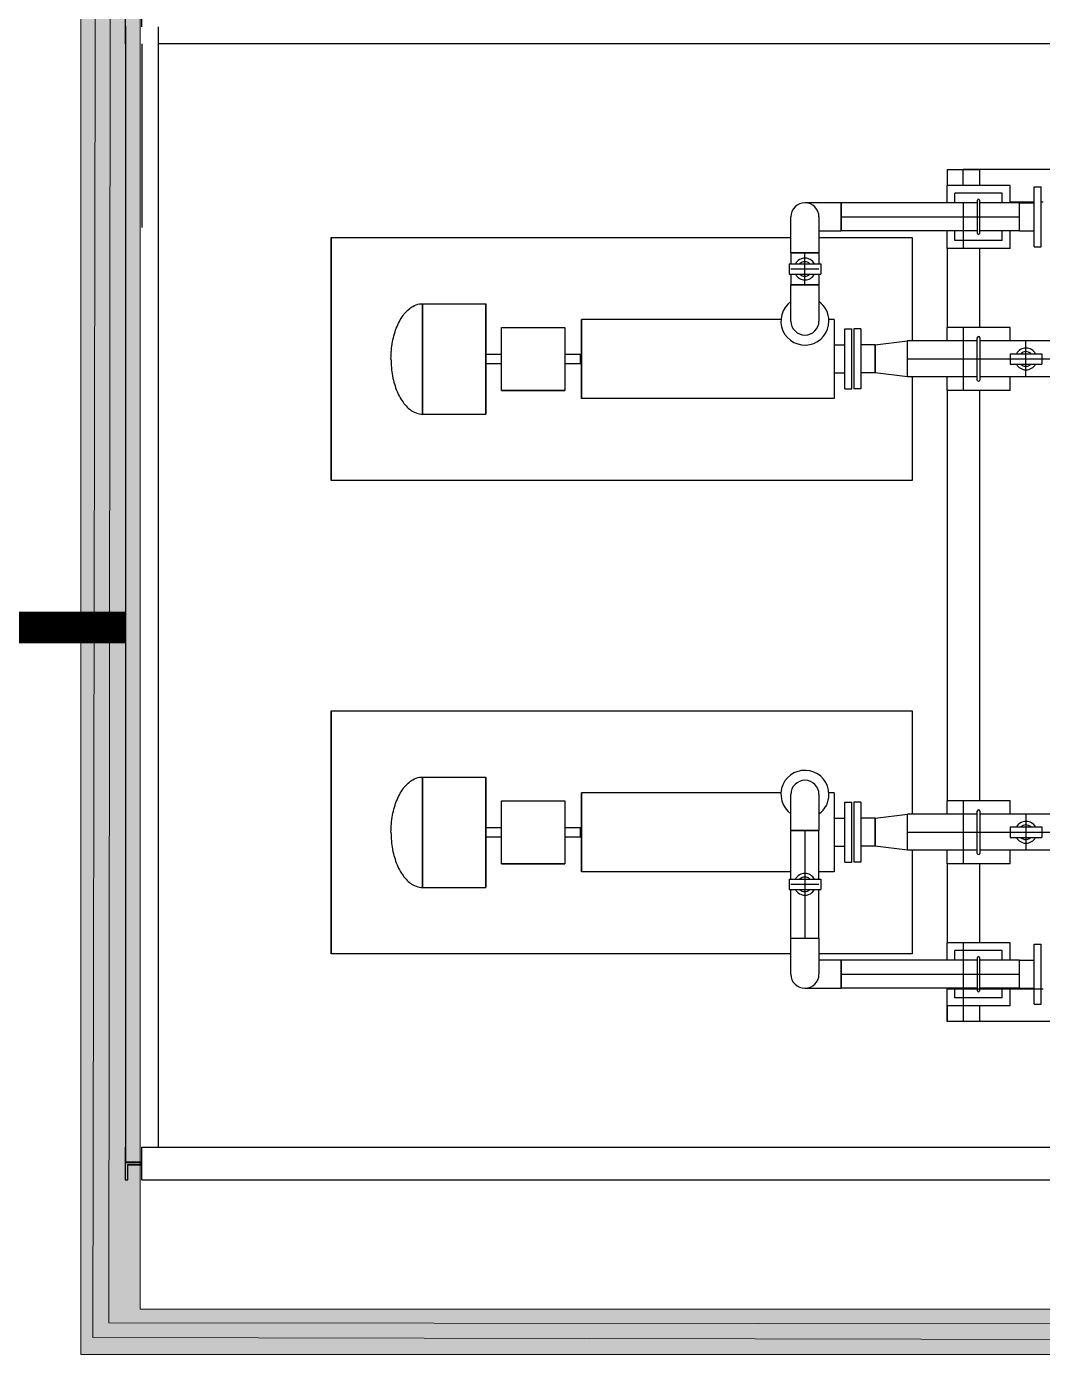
# Model space of a CAD drawing. Header units: inches. Extents: x 517790 to 538444, y 301815 to 302461.
# Drawn here: x 517826.193 to 517829.23, y 302332.522 to 302336.494 of the extents above; entities that cross this region are included whole.
import ezdxf

# ---------------------------------------------------------------- set-up
doc = ezdxf.new("R2010")
doc.units = ezdxf.units.IN
doc.header["$MEASUREMENT"] = 0
for name, color, linetype in [('电气-接地设计-接地线', 3, '接地线'), ('硅胶总平面底图 工艺装置区', 253, 'Continuous'), ('硅胶总平面底图0804', 253, 'Continuous')]:
    doc.layers.add(name, color=color, linetype=linetype)
doc.styles.add('EESLTYPE', font='TXT.shx')
doc.linetypes.add('接地线', pattern='A,500,["/",EESLTYPE,S=200,R=0,X=0,Y=-100],-200,60,-200', length=960)
doc.linetypes.add('组180_接地线', pattern='A,500,["/",EESLTYPE,S=200,R=-180,X=0,Y=100],-200,60,-200', length=960)

msp = doc.modelspace()

# ---------------------------------------------------------------- hatches: boundary and pattern name
at = {"lineweight": 0, "ltscale": 10}
h = msp.add_hatch(color=9, dxfattribs=at)
h.dxf.hatch_style = 1
h.paths.add_polyline_path([(517831.4061, 302332.5218), (517831.4061, 302337.5721), (517826.3557, 302337.5721), (517826.3557, 302332.5218)])
h.paths.add_polyline_path([(517829.0366, 302335.9748), (517829.0366, 302335.9691), (517829.0394, 302335.972, 2.414214)], flags=0)
h.paths.add_polyline_path([(517829.1338, 302335.5944), (517829.0432, 302335.5944), (517829.0432, 302335.554), (517829.1338, 302335.554)], flags=0)
h.paths.add_polyline_path([(517830.3516, 302335.9319, -0.999942), (517830.3516, 302335.9177), (517830.361, 302335.9177), (517830.361, 302335.9248), (517830.3445, 302335.9248), (517830.3445, 302335.9248, -0.414275), (517830.3516, 302335.9319), (517830.2405, 302335.9668), (517830.2222, 302335.9668), (517830.2222, 302335.9319), (517830.361, 302335.9319), (517830.361, 302335.9668)], flags=0)
h.paths.add_polyline_path([(517827.566, 302335.6652), (517827.566, 302335.3348), (517827.3772, 302335.3348), (517827.3772, 302335.6652)], flags=0)
h.paths.add_polyline_path([(517827.802, 302335.5944), (517827.802, 302335.5142), (517827.8492, 302335.5142), (517827.8492, 302335.4056), (517827.566, 302335.4056), (517827.566, 302335.5944)], flags=0)
h.paths.add_polyline_path([(517827.802, 302335.5944), (517827.802, 302335.4056), (517827.6132, 302335.4056), (517827.6132, 302335.5944)], flags=0)
h.paths.add_polyline_path([(517826.4891, 302333.0963), (517826.5345, 302333.0963), (517826.5378, 302333.0895), (517826.5345, 302333.0895), (517826.5345, 302333.0894), (517826.4962, 302333.0522), (517826.4962, 302333.0441), (517826.4879, 302333.0441), (517826.4879, 302333.1415), (517826.4891, 302336.4425), (517826.4879, 302336.4425), (517826.4879, 302336.5399), (517826.4962, 302336.5399), (517826.5378, 302336.4953), (517826.4891, 302336.4953)], flags=0)
h.paths.add_polyline_path([(517830.2222, 302335.8748, 0.055978), (517830.2167, 302335.9739, -1.184338), (517830.2222, 302335.9748, -0.056513), (517830.2166, 302335.8748, 1)], flags=0)
h.paths.add_polyline_path([(517829.1338, 302335.5157), (517829.181, 302335.5157), (517829.2282, 302335.5157), (517829.2282, 302335.4843), (517829.181, 302335.4843), (517829.1338, 302335.4843)], flags=0)
edge = h.paths.add_edge_path(flags=0)
edge.add_ellipse((517829.4114, 302335.3419), major_axis=(0.0327, -0.0462), ratio=0.5, start_angle=305.2644, end_angle=420, ccw=False)
edge.add_ellipse((517829.4081, 302335.3301), major_axis=(0.0311, -0.044), ratio=0.5, start_angle=317.0715, end_angle=385.2493, ccw=False)
edge.add_line((517829.5092, 302335.3763), (517829.4478, 302335.3329))
h.paths.add_polyline_path([(517830.3566, 302335.5071), (517830.3566, 302335.5071), (517830.3566, 302335.554), (517830.3566, 302335.554)], flags=0)
h.paths.add_polyline_path([(517830.3566, 302335.4461), (517830.3566, 302335.4461), (517830.3566, 302335.4929), (517830.3566, 302335.4929)], flags=0)
h.paths.add_polyline_path([(517830.9702, 302335.5), (517830.9702, 302335.554), (517830.7386, 302335.8169), (517830.7386, 302335.5)], flags=0)
h.paths.add_polyline_path([(517828.5622, 302334.1973), (517828.5622, 302334.1973), (517828.5622, 302334.0894), (517828.4782, 302334.0894), (517828.4782, 302334.1973, -1)], flags=0)
edge = h.paths.add_edge_path(flags=0)
edge.add_ellipse((517829.4114, 302334.2421), major_axis=(-0.0327, -0.0462), ratio=0.5, start_angle=359.9978, end_angle=414.7356, ccw=False)
edge.add_line((517829.4753, 302334.2317), (517829.6078, 302334.138))
edge.add_line((517829.6078, 302334.138), (517829.8014, 302334.138))
edge.add_line((517829.8014, 302334.138), (517829.8014, 302334.1919))
edge.add_line((517829.8014, 302334.1919), (517829.8224, 302334.1919))
edge.add_line((517829.8224, 302334.1919), (517829.8224, 302333.9761))
edge.add_line((517829.8224, 302333.9761), (517829.8014, 302333.9761))
edge.add_line((517829.8014, 302333.9761), (517829.6336, 302334.0301))
edge.add_line((517829.6336, 302334.0301), (517829.4215, 302334.0301))
edge.add_line((517829.4215, 302334.0301), (517829.4215, 302333.9761))
edge.add_line((517829.4215, 302333.9761), (517829.4005, 302333.9761))
edge.add_line((517829.4005, 302333.9761), (517829.4005, 302334.197))
edge.add_ellipse((517829.4114, 302334.2421), major_axis=(-0.0327, -0.0462), ratio=0.5, start_angle=359.9978, end_angle=414.7356, ccw=False)
edge.add_ellipse((517829.3547, 302334.2917), major_axis=(0.0311, 0.044), ratio=0.5, start_angle=0, end_angle=180, ccw=False)
edge.add_ellipse((517829.4114, 302334.2421), major_axis=(-0.0327, -0.0462), ratio=0.5, start_angle=120, end_angle=359.9978, ccw=False)
edge.add_ellipse((517829.3547, 302334.2917), major_axis=(0.0311, 0.044), ratio=0.5, start_angle=0, end_angle=180, ccw=False)
edge.add_ellipse((517829.4114, 302334.2421), major_axis=(-0.0327, -0.0462), ratio=0.5, start_angle=120, end_angle=359.9978, ccw=False)
edge.add_line((517829.4192, 302334.3122), (517829.5102, 302334.2478))
h.paths.add_polyline_path([(517827.566, 302334.2492), (517827.566, 302333.9188), (517827.3772, 302333.9188), (517827.3772, 302334.2492)], flags=0)
h.paths.add_polyline_path([(517827.566, 302334.1784), (517827.802, 302334.1784), (517827.802, 302334.0982), (517827.8492, 302334.0982), (517827.8492, 302333.9896), (517827.566, 302333.9896)], flags=0)
h.paths.add_polyline_path([(517827.802, 302334.1784), (517827.802, 302333.9896), (517827.6132, 302333.9896), (517827.6132, 302334.1784)], flags=0)
h.paths.add_polyline_path([(517831.0453, 302335.3041), (517831.0396, 302335.3041), (517831.0396, 302335.369), (517831.0453, 302335.369)], flags=0)
h.paths.add_polyline_path([(517829.0422, 302333.7536), (517829.0422, 302333.7012), (517829.0424, 302333.7012), (517829.0424, 302333.7536)], flags=0)
h.paths.add_polyline_path([(517829.1338, 302334.0997), (517829.181, 302334.0997), (517829.2282, 302334.0997), (517829.2282, 302334.0683), (517829.181, 302334.0683), (517829.1338, 302334.0683)], flags=0)
h.paths.add_polyline_path([(517830.8802, 302334.9715), (517831.015, 302334.9715), (517831.015, 302335.0355), (517831.069, 302335.0355), (517831.069, 302334.8908), (517831.1229, 302334.8908), (517831.015, 302334.8908), (517831.015, 302334.9243), (517830.8802, 302334.9243)], flags=0)
h.paths.add_polyline_path([(517830.3566, 302334.0911), (517830.3566, 302334.138)], flags=0)
h.paths.add_polyline_path([(517830.3566, 302334.0301), (517830.3566, 302334.0301), (517830.3566, 302334.0769), (517830.3566, 302334.0769)], flags=0)
h.paths.add_polyline_path([(517831.0619, 302334.3656, 1), (517831.0761, 302334.3656, 3.191676), (517831.0569, 302334.3414, 0.57327)], flags=0)
h.paths.add_polyline_path([(517830.2194, 302333.7064), (517830.2194, 302333.615), (517830.2166, 302333.6092), (517830.2166, 302333.7092), (517830.2194, 302333.7536), (517830.2194, 302333.7064, 2.414214), (517830.2166, 302333.7092), (517830.2166, 302333.6592), (517830.2194, 302333.6592), (517830.2194, 302333.7121, 1)], flags=0)
h.paths.add_polyline_path([(517831.298, 302332.6116), (517831.3025, 302337.4702), (517826.444, 302337.4747), (517826.4395, 302332.6162)], flags=16)
h.paths.add_polyline_path([(517829.4005, 302335.6079), (517829.4215, 302335.6079), (517829.6365, 302335.554), (517829.8014, 302335.554), (517829.8014, 302335.6079), (517829.8224, 302335.6079), (517829.8224, 302335.3921), (517829.8014, 302335.3921), (517829.6336, 302335.4461), (517829.4215, 302335.4461), (517829.4215, 302335.3921), (517829.4005, 302335.3921)], flags=0)
at = {"ltscale": 10, "true_color": 0xb87333}
h = msp.add_hatch(color=35, dxfattribs=at)
h.dxf.hatch_style = 1
h.paths.add_polyline_path([(517831.3513, 302337.5143), (517826.3998, 302337.5234), (517826.3908, 302332.572), (517831.3422, 302332.5629), (517831.3493, 302336.4425), (517831.3016, 302336.4425), (517831.298, 302332.6116), (517826.4395, 302332.6162), (517826.444, 302337.4747), (517831.3025, 302337.4702), (517831.3017, 302336.5399), (517831.3495, 302336.5399)])
h = msp.add_hatch(color=9)
h.dxf.hatch_style = 1
h.paths.add_polyline_path([(517830.9798, 302337.4705), (517826.444, 302337.4747), (517826.4414, 302334.6964), (517826.4891, 302334.6964), (517826.4891, 302336.4425), (517826.4879, 302336.4425), (517826.4879, 302336.5399), (517826.4962, 302336.5399), (517826.4962, 302336.4953), (517826.5323, 302336.4953), (517826.5323, 302337.3773), (517830.9798, 302337.3773)], flags=17)
h.paths.add_polyline_path([(517831.0638, 302337.4704), (517831.0218, 302337.4704), (517831.0218, 302337.3773), (517831.0638, 302337.3773)], flags=17)
h.paths.add_polyline_path([(517831.0218, 302337.4704), (517830.9798, 302337.4705), (517830.9798, 302337.3773), (517831.0218, 302337.3773)], flags=17)
h.paths.add_polyline_path([(517831.1686, 302337.4703), (517831.0638, 302337.4704), (517831.0638, 302337.3773), (517831.1686, 302337.3773)], flags=17)
h.paths.add_polyline_path([(517831.2106, 302337.4702), (517831.1686, 302337.4703), (517831.1686, 302337.3773), (517831.2106, 302337.3773)], flags=17)
h.paths.add_polyline_path([(517831.2526, 302337.4702), (517831.2106, 302337.4702), (517831.2106, 302337.3773), (517831.2526, 302337.3773)], flags=17)
h.paths.add_polyline_path([(517831.3025, 302337.4702), (517831.2526, 302337.4702), (517831.2526, 302337.3773), (517831.2526, 302336.5399), (517831.2523, 302332.6573), (517826.5323, 302332.6573), (517826.5323, 302337.3773), (517830.9798, 302337.3773), (517830.9798, 302337.4705), (517826.444, 302337.4747), (517826.4395, 302332.6162), (517831.298, 302332.6116)])
h.paths.add_polyline_path([(517831.2526, 302336.0664), (517831.2548, 302336.0664), (517831.2548, 302335.9691), (517831.2548, 302335.6079), (517831.2635, 302335.6079), (517831.2635, 302335.5), (517831.2635, 302335.3921), (517831.2548, 302335.3921), (517831.2548, 302335.3255), (517831.2548, 302335.2686), (517831.2548, 302335.2255), (517831.2548, 302335.2113), (517831.2548, 302334.9715), (517831.2578, 302334.9715), (517831.2578, 302334.9243), (517831.2548, 302334.9243), (517831.2548, 302334.6444), (517831.2578, 302334.6444), (517831.2578, 302334.5972), (517831.2548, 302334.5972), (517831.2548, 302334.5073), (517831.2548, 302334.3727), (517831.2548, 302334.3585), (517831.2548, 302334.1919), (517831.2635, 302334.1919), (517831.2635, 302334.084), (517831.2635, 302333.9761), (517831.2526, 302333.9761)], flags=16)
h = msp.add_hatch(color=9)
h.dxf.hatch_style = 1
h.paths.add_polyline_path([(517826.4891, 302336.4425), (517826.4879, 302336.4425), (517826.4879, 302336.4953), (517826.5323, 302336.4953), (517826.5323, 302337.3773), (517831.2523, 302337.3773), (517831.2523, 302336.4425), (517831.3016, 302336.4425), (517831.3025, 302337.4702), (517826.444, 302337.4747), (517826.4414, 302334.6964), (517826.4891, 302334.6964)])

# ---------------------------------------------------------------- linework, layer by layer
at = {"layer": '电气-接地设计-接地线', "linetype": '组180_接地线', "ltscale": 0.01, "const_width": 0.0944}
msp.add_lwpolyline([(517825.5451, 302334.6964), (517826.4891, 302334.6964)], dxfattribs=at)
at = {"layer": '硅胶总平面底图 工艺装置区', "color": 9, "linetype": 'Continuous', "lineweight": -3}
for p, q in [((517826.4879, 302336.5399), (517826.4879, 302336.4425)), ((517826.5378, 302336.4933), (517826.5378, 302336.5399)), ((517826.4891, 302336.4953), (517826.4891, 302333.097)), ((517826.5865, 302336.4933), (517826.5865, 302333.1415)), ((517826.4879, 302336.4425), (517826.4891, 302336.4425)), ((517826.5378, 302336.4425), (517826.5378, 302335.8927)), ((517832.1531, 302336.4425), (517826.5865, 302336.4425)), ((517828.945, 302336.0664), (517828.945, 302336.0192)), ((517828.945, 302336.0664), (517829.0424, 302336.0664)), ((517829.928, 302336.0664), (517828.9937, 302336.0664)), ((517828.9937, 302336.0192), (517828.9937, 302336.0664)), ((517829.0424, 302336.0664), (517829.0424, 302336.0192)), ((517828.945, 302335.9668), (517828.945, 302336.0192)), ((517829.1338, 302336.0192), (517828.945, 302336.0192)), ((517829.1338, 302335.9668), (517829.1338, 302336.0192)), ((517829.2056, 302335.9248), (517829.2056, 302336.0147)), ((517829.2056, 302336.0147), (517829.2266, 302336.0147)), ((517829.2266, 302335.9248), (517829.2266, 302336.0147)), ((517828.6281, 302335.9668), (517828.5202, 302335.9668)), ((517828.6281, 302335.9248), (517828.6281, 302335.9668)), ((517829.0366, 302335.9668), (517828.6281, 302335.9668)), ((517828.6281, 302335.9668), (517828.6281, 302335.9248)), ((517828.9686, 302335.9668), (517828.9686, 302335.9956)), ((517829.1102, 302335.9956), (517828.9686, 302335.9956)), ((517828.9937, 302335.9691), (517828.9937, 302335.8304)), ((517829.0366, 302335.8748), (517829.0366, 302335.9748)), ((517829.0422, 302335.9748), (517829.0422, 302335.8748)), ((517829.1621, 302335.9668), (517829.0422, 302335.9668)), ((517829.1102, 302335.9668), (517829.1102, 302335.9956)), ((517829.2056, 302335.9691), (517829.1338, 302335.9691)), ((517829.1621, 302335.9248), (517829.1621, 302335.9668)), ((517829.1621, 302335.9668), (517829.2056, 302335.9668)), ((517829.1621, 302335.9248), (517829.1621, 302335.9668)), ((517829.2323, 302335.9691), (517829.2266, 302335.9691)), ((517828.4782, 302335.8169), (517828.4782, 302335.9248)), ((517828.5622, 302335.9248), (517828.5622, 302335.8169)), ((517828.6281, 302335.9248), (517829.0366, 302335.9248)), ((517828.6281, 302335.8828), (517828.6281, 302335.9248)), ((517828.6281, 302335.9248), (517828.6281, 302335.8828)), ((517829.0366, 302335.9248), (517829.0422, 302335.9248)), ((517829.0422, 302335.9248), (517829.1621, 302335.9248)), ((517829.1621, 302335.8828), (517829.1621, 302335.9248)), ((517829.1621, 302335.8828), (517829.1621, 302335.9248)), ((517829.2056, 302335.8349), (517829.2056, 302335.9248)), ((517829.2266, 302335.8349), (517829.2266, 302335.9248)), ((517828.5622, 302335.8828), (517828.6281, 302335.8828)), ((517829.0366, 302335.8828), (517828.6281, 302335.8828)), ((517828.945, 302335.8304), (517828.945, 302335.8828)), ((517828.9686, 302335.854), (517828.9686, 302335.8828)), ((517829.1621, 302335.8828), (517829.0422, 302335.8828)), ((517829.1102, 302335.854), (517829.1102, 302335.8828)), ((517829.1338, 302335.8304), (517829.1338, 302335.8828)), ((517829.1621, 302335.8828), (517829.2056, 302335.8828)), ((517827.1042, 302335.1366), (517827.1042, 302335.8634)), ((517827.1042, 302335.8634), (517827.1042, 302335.1366)), ((517827.1042, 302335.8634), (517828.4782, 302335.8634)), ((517827.1042, 302335.8634), (517828.4782, 302335.8634)), ((517828.5622, 302335.8634), (517828.8412, 302335.8634)), ((517828.5622, 302335.8634), (517828.8412, 302335.8634)), ((517828.8412, 302335.8634), (517828.8412, 302335.554)), ((517828.8412, 302335.8634), (517828.8412, 302335.554)), ((517829.1102, 302335.854), (517828.9686, 302335.854)), ((517828.4782, 302335.8169), (517828.5622, 302335.8169)), ((517828.5622, 302335.8169), (517828.4782, 302335.8169)), ((517828.4782, 302335.8169), (517828.4782, 302335.7848)), ((517828.5202, 302335.8016), (517828.5202, 302335.8169)), ((517828.5202, 302335.769), (517828.5202, 302335.8016)), ((517828.5622, 302335.8169), (517828.5622, 302335.7848)), ((517828.945, 302335.8304), (517828.945, 302335.5944)), ((517829.1338, 302335.8304), (517828.945, 302335.8304)), ((517829.0424, 302335.8304), (517829.0424, 302335.5944)), ((517829.2056, 302335.8349), (517829.2266, 302335.8349)), ((517828.473, 302335.7848), (517828.5202, 302335.7848)), ((517828.473, 302335.7848), (517828.473, 302335.7533)), ((517828.5622, 302335.769), (517828.4782, 302335.769)), ((517828.5202, 302335.7848), (517828.5674, 302335.7848)), ((517828.5202, 302335.7365), (517828.5202, 302335.769)), ((517828.5674, 302335.7848), (517828.5674, 302335.7533)), ((517828.473, 302335.7533), (517828.5202, 302335.7533)), ((517828.4782, 302335.7533), (517828.4782, 302335.7212)), ((517828.4782, 302335.7212), (517828.5622, 302335.7212)), ((517828.4782, 302335.6133), (517828.4782, 302335.7212)), ((517828.5622, 302335.7212), (517828.4782, 302335.7212)), ((517828.5202, 302335.7533), (517828.5674, 302335.7533)), ((517828.5202, 302335.7212), (517828.5202, 302335.7365)), ((517828.5622, 302335.7533), (517828.5622, 302335.7212)), ((517828.5622, 302335.7212), (517828.5622, 302335.6133)), ((517827.377, 302335.6652), (517827.377, 302335.3348)), ((517827.377, 302335.6652), (517827.377, 302335.3348)), ((517827.3772, 302335.3348), (517827.3772, 302335.6652)), ((517827.3772, 302335.3348), (517827.3772, 302335.6652)), ((517827.3772, 302335.6652), (517827.566, 302335.6652)), ((517827.566, 302335.6652), (517827.566, 302335.3348)), ((517827.566, 302335.3348), (517827.566, 302335.6652)), ((517827.852, 302335.382), (517827.852, 302335.618)), ((517827.852, 302335.618), (517827.852, 302335.382)), ((517828.4484, 302335.618), (517827.852, 302335.618)), ((517828.6072, 302335.618), (517828.592, 302335.618)), ((517828.6072, 302335.618), (517828.6072, 302335.382)), ((517828.6072, 302335.618), (517828.6072, 302335.382)), ((517827.6132, 302335.5944), (517827.802, 302335.5944)), ((517827.6132, 302335.5944), (517827.802, 302335.5944)), ((517827.6132, 302335.4056), (517827.6132, 302335.5944)), ((517827.6132, 302335.4056), (517827.6132, 302335.5944)), ((517827.802, 302335.5944), (517827.802, 302335.4056)), ((517827.802, 302335.5944), (517827.802, 302335.4056)), ((517828.6393, 302335.5), (517828.6393, 302335.5899)), ((517828.6393, 302335.5899), (517828.6604, 302335.5899)), ((517828.6604, 302335.5), (517828.6604, 302335.5899)), ((517828.666, 302335.5899), (517828.666, 302335.5)), ((517828.687, 302335.5899), (517828.666, 302335.5899)), ((517828.687, 302335.5899), (517828.687, 302335.5)), ((517828.945, 302335.554), (517828.945, 302335.5944)), ((517829.1338, 302335.5944), (517828.945, 302335.5944)), ((517828.9937, 302335.5944), (517828.9937, 302335.4056)), ((517829.0356, 302335.4368), (517829.0356, 302335.5633)), ((517829.0432, 302335.5633), (517829.0432, 302335.4368)), ((517829.1338, 302335.554), (517829.1338, 302335.5944)), ((517828.6072, 302335.542), (517828.6393, 302335.542)), ((517828.7305, 302335.542), (517828.687, 302335.542)), ((517828.7305, 302335.542), (517828.8264, 302335.554)), ((517828.7305, 302335.458), (517828.7305, 302335.542)), ((517828.7305, 302335.542), (517828.7305, 302335.5)), ((517828.8264, 302335.4461), (517828.8264, 302335.554)), ((517828.8264, 302335.4461), (517828.8264, 302335.554)), ((517829.0356, 302335.554), (517828.8264, 302335.554)), ((517829.181, 302335.554), (517829.0432, 302335.554)), ((517829.181, 302335.4461), (517829.181, 302335.554)), ((517829.3244, 302335.554), (517829.181, 302335.554)), ((517827.566, 302335.5142), (517827.6132, 302335.5142)), ((517827.566, 302335.4858), (517827.6132, 302335.4858)), ((517827.802, 302335.5142), (517827.8492, 302335.5142)), ((517827.802, 302335.4858), (517827.8492, 302335.4858)), ((517827.8492, 302335.5142), (517827.8492, 302335.4858)), ((517827.8492, 302335.4858), (517827.8492, 302335.5142)), ((517828.6393, 302335.4101), (517828.6393, 302335.5)), ((517828.6604, 302335.4101), (517828.6604, 302335.5)), ((517828.666, 302335.5), (517828.666, 302335.4101)), ((517828.687, 302335.5), (517828.687, 302335.4101)), ((517828.7305, 302335.5), (517828.7305, 302335.458)), ((517828.8264, 302335.5), (517829.0356, 302335.5)), ((517829.0356, 302335.5), (517829.0432, 302335.5)), ((517829.0432, 302335.5), (517829.1338, 302335.5)), ((517829.1338, 302335.5157), (517829.181, 302335.5157)), ((517829.1338, 302335.5157), (517829.1338, 302335.4843)), ((517829.1338, 302335.5), (517829.181, 302335.5)), ((517829.1338, 302335.4843), (517829.181, 302335.4843)), ((517829.181, 302335.5157), (517829.2282, 302335.5157)), ((517829.181, 302335.5), (517829.2282, 302335.5)), ((517829.181, 302335.4843), (517829.2282, 302335.4843)), ((517829.2282, 302335.5157), (517829.2282, 302335.4843)), ((517829.2282, 302335.5), (517829.3244, 302335.5)), ((517828.6072, 302335.458), (517828.6393, 302335.458)), ((517828.7305, 302335.458), (517828.687, 302335.458)), ((517828.8264, 302335.4461), (517828.7305, 302335.458)), ((517829.0356, 302335.4461), (517828.8264, 302335.4461)), ((517828.8412, 302335.4461), (517828.8412, 302335.1366)), ((517828.8412, 302335.4461), (517828.8412, 302335.1366)), ((517828.945, 302335.4056), (517828.945, 302335.4461)), ((517829.181, 302335.4461), (517829.0432, 302335.4461)), ((517829.1338, 302335.4056), (517829.1338, 302335.4461)), ((517829.3244, 302335.4461), (517829.181, 302335.4461)), ((517827.802, 302335.4056), (517827.6132, 302335.4056)), ((517827.6132, 302335.4056), (517827.802, 302335.4056)), ((517828.6393, 302335.4101), (517828.6604, 302335.4101)), ((517828.687, 302335.4101), (517828.666, 302335.4101)), ((517829.1338, 302335.4056), (517828.945, 302335.4056)), ((517828.945, 302335.4056), (517828.945, 302334.1784)), ((517829.0424, 302335.4056), (517829.0424, 302334.1784)), ((517828.6072, 302335.382), (517827.852, 302335.382)), ((517827.3772, 302335.3348), (517827.566, 302335.3348)), ((517828.8412, 302335.1366), (517827.1042, 302335.1366)), ((517828.8412, 302335.1366), (517827.1042, 302335.1366)), ((517827.1042, 302333.7206), (517827.1042, 302334.4474)), ((517827.1042, 302334.4474), (517827.1042, 302333.7206)), ((517827.1042, 302334.4474), (517828.8412, 302334.4474)), ((517827.1042, 302334.4474), (517828.8412, 302334.4474)), ((517828.8412, 302334.4474), (517828.8412, 302334.138)), ((517828.8412, 302334.4474), (517828.8412, 302334.138)), ((517827.377, 302334.2492), (517827.377, 302333.9188)), ((517827.377, 302334.2492), (517827.377, 302333.9188)), ((517827.3772, 302333.9188), (517827.3772, 302334.2492)), ((517827.3772, 302333.9188), (517827.3772, 302334.2492)), ((517827.3772, 302334.2492), (517827.566, 302334.2492)), ((517827.566, 302334.2492), (517827.566, 302333.9188)), ((517827.566, 302333.9188), (517827.566, 302334.2492)), ((517827.6132, 302334.1784), (517827.802, 302334.1784)), ((517827.6132, 302334.1784), (517827.802, 302334.1784)), ((517827.6132, 302333.9896), (517827.6132, 302334.1784)), ((517827.6132, 302333.9896), (517827.6132, 302334.1784)), ((517827.802, 302334.1784), (517827.802, 302333.9896)), ((517827.802, 302334.1784), (517827.802, 302333.9896)), ((517827.852, 302333.966), (517827.852, 302334.202)), ((517827.852, 302334.202), (517827.852, 302333.966)), ((517828.4484, 302334.202), (517827.852, 302334.202)), ((517828.4782, 302334.0894), (517828.4782, 302334.1973)), ((517828.5622, 302334.1973), (517828.5622, 302334.0894)), ((517828.6072, 302334.202), (517828.592, 302334.202)), ((517828.6072, 302334.202), (517828.6072, 302333.966)), ((517828.6072, 302334.202), (517828.6072, 302333.966)), ((517828.6393, 302334.084), (517828.6393, 302334.1739)), ((517828.6393, 302334.1739), (517828.6604, 302334.1739)), ((517828.6604, 302334.084), (517828.6604, 302334.1739)), ((517828.666, 302334.1739), (517828.666, 302334.084)), ((517828.687, 302334.1739), (517828.666, 302334.1739)), ((517828.687, 302334.1739), (517828.687, 302334.084)), ((517829.1338, 302334.1784), (517828.945, 302334.1784)), ((517828.945, 302334.138), (517828.945, 302334.1784)), ((517828.9937, 302334.1784), (517828.9937, 302333.9896)), ((517829.1338, 302334.138), (517829.1338, 302334.1784)), ((517828.7305, 302334.126), (517828.8264, 302334.138)), ((517828.8264, 302334.084), (517828.8264, 302334.138)), ((517829.0356, 302334.138), (517828.8264, 302334.138)), ((517828.8264, 302334.0301), (517828.8264, 302334.138)), ((517829.0356, 302334.0208), (517829.0356, 302334.1473)), ((517829.0432, 302334.1473), (517829.0432, 302334.0208)), ((517829.181, 302334.138), (517829.0432, 302334.138)), ((517829.181, 302334.138), (517829.181, 302334.0301)), ((517829.3244, 302334.138), (517829.181, 302334.138)), ((517827.566, 302334.0982), (517827.6132, 302334.0982)), ((517827.802, 302334.0982), (517827.8492, 302334.0982)), ((517827.8492, 302334.0982), (517827.8492, 302334.0698)), ((517827.8492, 302334.0698), (517827.8492, 302334.0982)), ((517828.4782, 302334.0894), (517828.5622, 302334.0894)), ((517828.4782, 302333.944), (517828.4782, 302334.0894)), ((517828.5622, 302334.0894), (517828.4782, 302334.0894)), ((517828.5202, 302334.0894), (517828.5202, 302333.9608)), ((517828.5622, 302333.944), (517828.5622, 302334.0894)), ((517828.6072, 302334.126), (517828.6393, 302334.126)), ((517828.7305, 302334.126), (517828.687, 302334.126)), ((517828.7305, 302334.126), (517828.7305, 302334.084)), ((517828.7305, 302334.042), (517828.7305, 302334.126)), ((517829.1338, 302334.0997), (517829.181, 302334.0997)), ((517829.1338, 302334.0997), (517829.1338, 302334.0683)), ((517829.181, 302334.0997), (517829.2282, 302334.0997)), ((517829.2282, 302334.0997), (517829.2282, 302334.0683)), ((517827.566, 302334.0698), (517827.6132, 302334.0698)), ((517827.802, 302334.0698), (517827.8492, 302334.0698)), ((517828.6393, 302333.9941), (517828.6393, 302334.084)), ((517828.6604, 302333.9941), (517828.6604, 302334.084)), ((517828.666, 302334.084), (517828.666, 302333.9941)), ((517828.687, 302334.084), (517828.687, 302333.9941)), ((517828.7305, 302334.084), (517828.7305, 302334.042)), ((517828.8264, 302334.084), (517829.0356, 302334.084)), ((517828.8264, 302334.0301), (517828.8264, 302334.084)), ((517829.0356, 302334.084), (517829.0432, 302334.084)), ((517829.0432, 302334.084), (517829.1338, 302334.084)), ((517829.1338, 302334.084), (517829.181, 302334.084)), ((517829.1338, 302334.0683), (517829.181, 302334.0683)), ((517829.181, 302334.084), (517829.2282, 302334.084)), ((517829.181, 302334.0683), (517829.2282, 302334.0683)), ((517829.2282, 302334.084), (517829.3244, 302334.084)), ((517828.6072, 302334.042), (517828.6393, 302334.042)), ((517828.7305, 302334.042), (517828.687, 302334.042)), ((517828.8264, 302334.0301), (517828.7305, 302334.042)), ((517829.0356, 302334.0301), (517828.8264, 302334.0301)), ((517828.8412, 302334.0301), (517828.8412, 302333.7206)), ((517828.8412, 302334.0301), (517828.8412, 302333.7206)), ((517828.945, 302333.9896), (517828.945, 302334.0301)), ((517829.181, 302334.0301), (517829.0432, 302334.0301)), ((517829.1338, 302333.9896), (517829.1338, 302334.0301)), ((517829.3244, 302334.0301), (517829.181, 302334.0301)), ((517827.802, 302333.9896), (517827.6132, 302333.9896)), ((517827.6132, 302333.9896), (517827.802, 302333.9896)), ((517828.6393, 302333.9941), (517828.6604, 302333.9941)), ((517828.687, 302333.9941), (517828.666, 302333.9941)), ((517828.945, 302333.9896), (517828.945, 302333.7536)), ((517829.1338, 302333.9896), (517828.945, 302333.9896)), ((517829.0424, 302333.9896), (517829.0424, 302333.7536)), ((517828.4782, 302333.966), (517827.852, 302333.966)), ((517828.473, 302333.944), (517828.5202, 302333.944)), ((517828.473, 302333.944), (517828.473, 302333.9125)), ((517828.5202, 302333.9608), (517828.5202, 302333.9282)), ((517828.5202, 302333.944), (517828.5674, 302333.944)), ((517828.6072, 302333.966), (517828.5622, 302333.966)), ((517828.5674, 302333.944), (517828.5674, 302333.9125)), ((517827.3772, 302333.9188), (517827.566, 302333.9188)), ((517828.473, 302333.9125), (517828.5202, 302333.9125)), ((517828.4782, 302333.9282), (517828.5622, 302333.9282)), ((517828.4782, 302333.7671), (517828.4782, 302333.9125)), ((517828.5202, 302333.9282), (517828.5202, 302333.8957)), ((517828.5202, 302333.9125), (517828.5674, 302333.9125)), ((517828.5202, 302333.8957), (517828.5202, 302333.7671)), ((517828.5622, 302333.7671), (517828.5622, 302333.9125)), ((517828.4782, 302333.7671), (517828.5622, 302333.7671)), ((517828.4782, 302333.6592), (517828.4782, 302333.7671)), ((517828.4782, 302333.7671), (517828.5622, 302333.7671)), ((517828.5622, 302333.7671), (517828.5622, 302333.6592)), ((517829.1338, 302333.7536), (517828.945, 302333.7536)), ((517828.945, 302333.7012), (517828.945, 302333.7536)), ((517828.9937, 302333.7536), (517828.9937, 302333.5176)), ((517829.1338, 302333.7012), (517829.1338, 302333.7536)), ((517829.2056, 302333.6592), (517829.2056, 302333.7491)), ((517829.2056, 302333.7491), (517829.2266, 302333.7491)), ((517829.2266, 302333.6592), (517829.2266, 302333.7491)), ((517828.4782, 302333.7206), (517827.1042, 302333.7206)), ((517828.4782, 302333.7206), (517827.1042, 302333.7206)), ((517828.8412, 302333.7206), (517828.5622, 302333.7206)), ((517828.8412, 302333.7206), (517828.5622, 302333.7206)), ((517828.6281, 302333.7012), (517828.5622, 302333.7012)), ((517828.6281, 302333.6173), (517828.6281, 302333.7012)), ((517829.0366, 302333.7012), (517828.6281, 302333.7012)), ((517828.6281, 302333.7012), (517828.6281, 302333.6592)), ((517829.1102, 302333.73), (517828.9686, 302333.73)), ((517828.9686, 302333.7012), (517828.9686, 302333.73)), ((517829.0366, 302333.6092), (517829.0366, 302333.7092)), ((517829.0422, 302333.7092), (517829.0422, 302333.6092)), ((517829.1621, 302333.7012), (517829.0422, 302333.7012)), ((517829.1102, 302333.7012), (517829.1102, 302333.73)), ((517829.1621, 302333.6173), (517829.1621, 302333.7012)), ((517829.1621, 302333.6592), (517829.1621, 302333.7012)), ((517829.1621, 302333.7012), (517829.2056, 302333.7012)), ((517828.6281, 302333.6592), (517829.0366, 302333.6592)), ((517828.6281, 302333.6592), (517828.6281, 302333.6173)), ((517829.0366, 302333.6592), (517829.0422, 302333.6592)), ((517829.0422, 302333.6592), (517829.1621, 302333.6592)), ((517829.1621, 302333.6173), (517829.1621, 302333.6592)), ((517829.2056, 302333.5693), (517829.2056, 302333.6592)), ((517829.2266, 302333.5693), (517829.2266, 302333.6592)), ((517828.5202, 302333.6173), (517828.6281, 302333.6173)), ((517829.0366, 302333.6173), (517828.6281, 302333.6173)), ((517828.945, 302333.5648), (517828.945, 302333.6173)), ((517829.1338, 302333.615), (517828.945, 302333.615)), ((517828.9686, 302333.5884), (517828.9686, 302333.6173)), ((517829.1621, 302333.6173), (517829.0422, 302333.6173)), ((517829.1102, 302333.5884), (517829.1102, 302333.6173)), ((517829.1338, 302333.5648), (517829.1338, 302333.6173)), ((517829.2056, 302333.615), (517829.1338, 302333.615)), ((517829.1621, 302333.6173), (517829.2056, 302333.6173)), ((517829.2266, 302333.615), (517829.2056, 302333.615)), ((517829.2323, 302333.615), (517829.2266, 302333.615)), ((517829.1102, 302333.5884), (517828.9686, 302333.5884)), ((517828.945, 302333.5648), (517828.945, 302333.5176)), ((517828.945, 302333.5176), (517828.945, 302333.5648)), ((517829.1338, 302333.5648), (517828.945, 302333.5648)), ((517829.0424, 302333.5648), (517829.0424, 302333.5176)), ((517829.2056, 302333.5693), (517829.2266, 302333.5693)), ((517829.0424, 302333.5176), (517828.945, 302333.5176)), ((517829.928, 302333.5176), (517828.945, 302333.5176)), ((517826.4891, 302333.1415), (517826.4879, 302333.1415)), ((517826.4879, 302333.1415), (517826.4879, 302333.0441)), ((517826.5378, 302333.1415), (517832.2018, 302333.1415)), ((517826.5378, 302333.0441), (517826.5378, 302333.1415)), ((517826.5378, 302333.097), (517826.4891, 302333.097)), ((517826.4891, 302333.097), (517826.4891, 302333.0963)), ((517826.4891, 302333.0963), (517826.5345, 302333.0963)), ((517826.4962, 302333.0962), (517826.4962, 302333.0963)), ((517826.5345, 302333.0962), (517826.4962, 302333.0962)), ((517826.5345, 302333.0963), (517826.5345, 302333.0928)), ((517826.4962, 302333.0895), (517826.5378, 302333.0895)), ((517826.4962, 302333.0441), (517826.4962, 302333.0895)), ((517826.5345, 302333.0894), (517826.4962, 302333.0894)), ((517826.4962, 302333.0887), (517826.5378, 302333.0887)), ((517826.5345, 302333.0895), (517826.5345, 302333.0894)), ((517826.4879, 302333.0441), (517826.4962, 302333.0441)), ((517826.5378, 302333.0441), (517832.2018, 302333.0441))]:
    msp.add_line(p, q, dxfattribs=at)
for centre, radius, start, end in [((517828.5202, 302335.9248), 0.042, 0, 180), ((517828.5202, 302335.9248), 0.042, 0, 180), ((517829.0394, 302335.9748), 0.00283, 0, 180), ((517829.0394, 302335.8748), 0.00283, 180, 0), ((517828.5202, 302335.769), 0.0325, 90, 151.1262), ((517828.5202, 302335.769), 0.0325, 28.8738, 90), ((517828.5202, 302335.769), 0.0217, 90, 133.5875), ((517828.5202, 302335.769), 0.0217, 46.4125, 90), ((517828.5202, 302335.769), 0.0325, 208.8738, 331.1262), ((517828.5202, 302335.769), 0.0217, 226.4125, 313.5875), ((517828.5202, 302335.6133), 0.0719, 125.6853, 0), ((517828.5202, 302335.6133), 0.0719, 0, 54.3147), ((517828.5202, 302335.6133), 0.042, 180, 0), ((517828.5202, 302335.6133), 0.042, 180, 0), ((517829.0394, 302335.5633), 0.00378, 0, 180), ((517829.181, 302335.5), 0.0325, 28.8738, 151.1262), ((517829.181, 302335.5), 0.0217, 46.4125, 133.5875), ((517829.181, 302335.5), 0.0325, 208.8738, 331.1262), ((517829.181, 302335.5), 0.0217, 226.4125, 313.5875), ((517829.0394, 302335.4368), 0.00378, 180, 0), ((517828.5202, 302334.1973), 0.0719, 0, 234.3147), ((517828.5202, 302334.1973), 0.042, 0, 180), ((517828.5202, 302334.1973), 0.042, 0, 180), ((517828.5202, 302334.1973), 0.0719, 305.6853, 0), ((517829.0394, 302334.1473), 0.00378, 0, 180), ((517829.181, 302334.084), 0.0325, 28.8738, 151.1262), ((517829.181, 302334.084), 0.0217, 46.4125, 133.5875), ((517829.181, 302334.084), 0.0325, 208.8738, 331.1262), ((517829.181, 302334.084), 0.0217, 226.4125, 313.5875), ((517829.0394, 302334.0208), 0.00378, 180, 0), ((517828.5202, 302333.9282), 0.0325, 28.8738, 151.1262), ((517828.5202, 302333.9282), 0.0217, 46.4125, 133.5875), ((517828.5202, 302333.9282), 0.0325, 208.8738, 270), ((517828.5202, 302333.9282), 0.0217, 226.4125, 270), ((517828.5202, 302333.9282), 0.0325, 270, 331.1262), ((517828.5202, 302333.9282), 0.0217, 270, 313.5875), ((517829.0394, 302333.7092), 0.00283, 0, 180), ((517828.5202, 302333.6592), 0.042, 180, 0), ((517828.5202, 302333.6592), 0.042, 180, 0), ((517829.0394, 302333.6092), 0.00283, 180, 0)]:
    msp.add_arc(centre, radius, start, end, dxfattribs=at)
for points in [[(517827.2826, 302335.5), (517827.2826, 302335.5173), (517827.2842, 302335.5346), (517827.2872, 302335.5511), (517827.2903, 302335.5675), (517827.2948, 302335.5831), (517827.3007, 302335.5971), (517827.3065, 302335.6111), (517827.3135, 302335.6235), (517827.3215, 302335.6337), (517827.3295, 302335.6438), (517827.3384, 302335.6517), (517827.3478, 302335.6571), (517827.3543, 302335.6608), (517827.3611, 302335.6633), (517827.368, 302335.6644), (517827.371, 302335.6649), (517827.374, 302335.6652), (517827.377, 302335.6652)], [(517827.2826, 302335.5), (517827.2826, 302335.4827), (517827.2842, 302335.4654), (517827.2872, 302335.449), (517827.2903, 302335.4325), (517827.2948, 302335.4169), (517827.3007, 302335.4029), (517827.3065, 302335.3889), (517827.3135, 302335.3765), (517827.3215, 302335.3664), (517827.3295, 302335.3562), (517827.3384, 302335.3483), (517827.3478, 302335.3429), (517827.3543, 302335.3392), (517827.3611, 302335.3367), (517827.368, 302335.3356), (517827.371, 302335.3351), (517827.374, 302335.3348), (517827.377, 302335.3348)], [(517827.2826, 302334.084), (517827.2826, 302334.1013), (517827.2842, 302334.1186), (517827.2872, 302334.1351), (517827.2903, 302334.1515), (517827.2948, 302334.1671), (517827.3007, 302334.1811), (517827.3065, 302334.1951), (517827.3135, 302334.2075), (517827.3215, 302334.2177), (517827.3295, 302334.2278), (517827.3384, 302334.2357), (517827.3478, 302334.2411), (517827.3543, 302334.2448), (517827.3611, 302334.2473), (517827.368, 302334.2484), (517827.371, 302334.249), (517827.374, 302334.2492), (517827.377, 302334.2492)], [(517827.2826, 302334.084), (517827.2826, 302334.0667), (517827.2842, 302334.0494), (517827.2872, 302334.033), (517827.2903, 302334.0165), (517827.2948, 302334.0009), (517827.3007, 302333.9869), (517827.3065, 302333.9729), (517827.3135, 302333.9605), (517827.3215, 302333.9504), (517827.3295, 302333.9402), (517827.3384, 302333.9323), (517827.3478, 302333.9269), (517827.3543, 302333.9232), (517827.3611, 302333.9207), (517827.368, 302333.9196), (517827.371, 302333.9191), (517827.374, 302333.9188), (517827.377, 302333.9188)]]:
    msp.add_open_spline(points, degree=3, knots=[4.712389, 4.712389, 4.712389, 4.712389, 5.026548, 5.026548, 5.026548, 5.340708, 5.340708, 5.340708, 5.654867, 5.654867, 5.654867, 5.968024, 5.968024, 5.968024, 6.187117, 6.187117, 6.187117, 6.283185, 6.283185, 6.283185, 6.283185], dxfattribs=at)
at = {"layer": '硅胶总平面底图0804', "color": 9, "lineweight": 0}
for points in [[(517831.4061, 302332.5218), (517831.4061, 302337.5721), (517826.3557, 302337.5721), (517826.3557, 302332.5218)], [(517831.2523, 302332.6573), (517831.2523, 302337.3773), (517826.5323, 302337.3773), (517826.5323, 302332.6573)]]:
    msp.add_lwpolyline(points, close=True, dxfattribs=at)
at = {"layer": '硅胶总平面底图0804', "color": 35, "lineweight": 0, "true_color": 0xb87333}
for points in [[(517831.3422, 302332.5629), (517831.3513, 302337.5143), (517826.3998, 302337.5234), (517826.3908, 302332.572)], [(517831.298, 302332.6116), (517831.3025, 302337.4702), (517826.444, 302337.4747), (517826.4395, 302332.6162)]]:
    msp.add_lwpolyline(points, close=True, dxfattribs=at)

doc.saveas('drawing.dxf')
